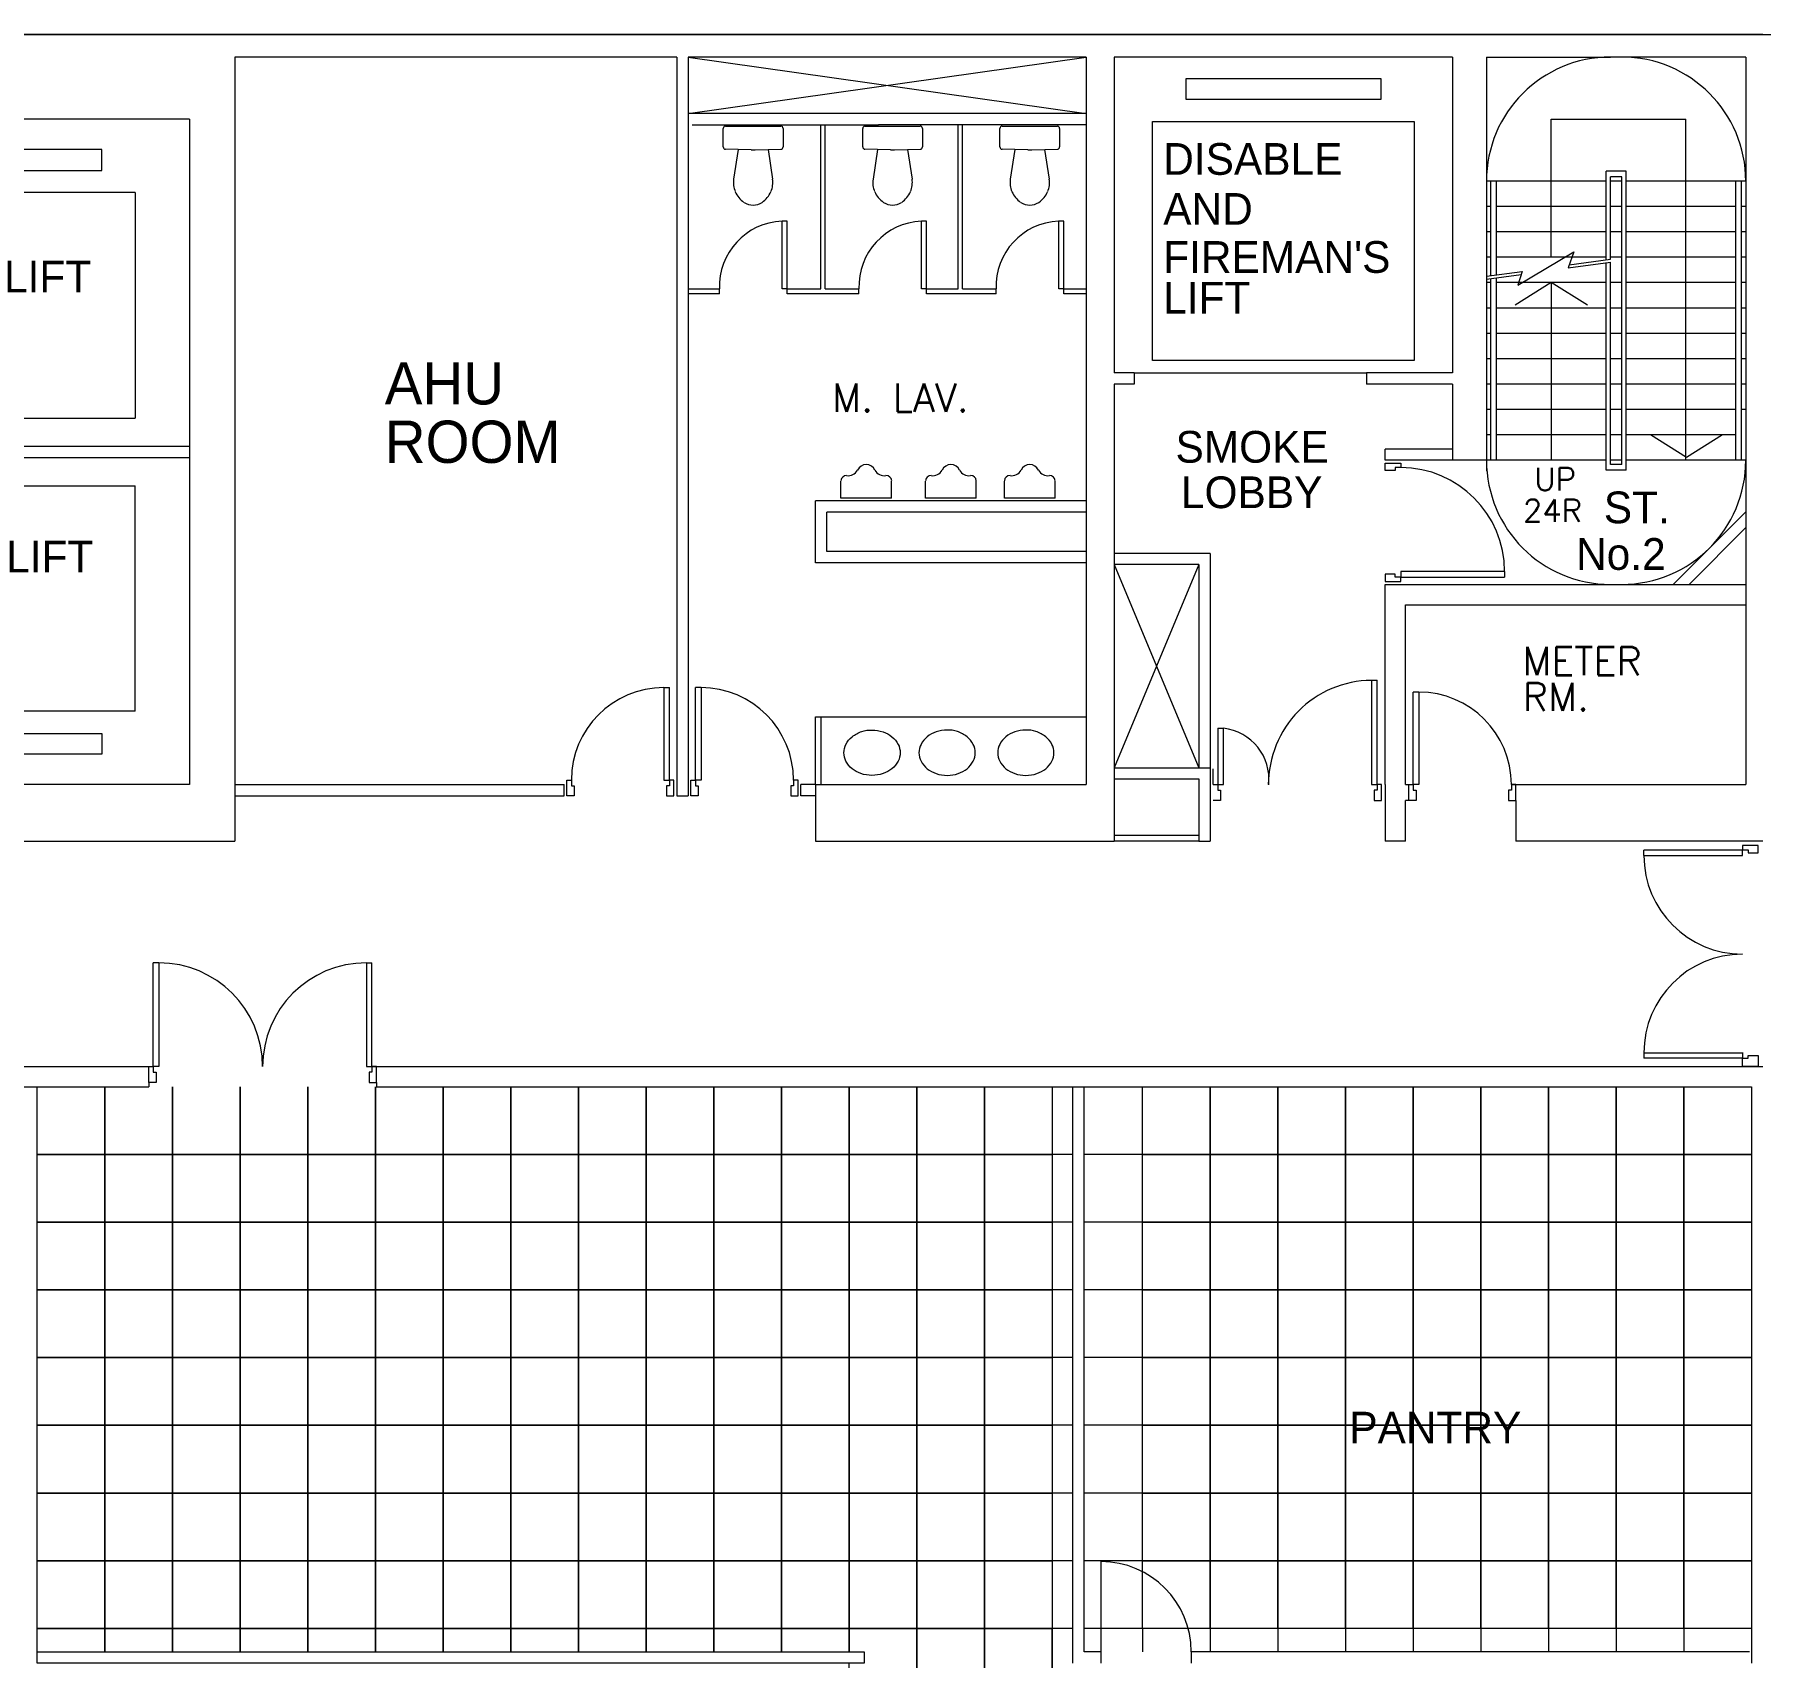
# Model space of a CAD drawing. Header units: millimetres. Extents: x 7453 to 109346, y -40506 to 46154.
# Drawn here: x 79883 to 95189, y 31538 to 45926 of the extents above; entities that cross this region are included whole.
import ezdxf
from ezdxf.enums import TextEntityAlignment as Align

# ---------------------------------------------------------------- set-up
doc = ezdxf.new("R2010")
doc.units = ezdxf.units.MM
doc.layers.add('ARCH', color=7, linetype='Continuous', lineweight=5)
doc.layers.add('Ceiling Grid', color=254, linetype='Continuous', lineweight=5)
doc.styles.add('20S', font='SIMPLEX.shx', dxfattribs={"height": 200})
doc.styles.add('25S', font='simplex', dxfattribs={"height": 250})

msp = doc.modelspace()

# ---------------------------------------------------------------- linework, layer by layer
at = {"layer": 'ARCH', "lineweight": 15}
for p, q in [((95209, 45926), (64346, 45926)), ((64346, 45926), (109346, 45926)), ((85579, 45726), (81659, 45726)), ((92070, 39136), (92040, 39136)), ((79908, 31488), (79908, 36596)), ((89091, 31488), (89091, 36596)), ((89191, 31588), (89191, 36596)), ((95109, 36596), (95109, 31488)), ((89342, 31488), (89342, 32388)), ((89342, 31588), (89191, 31588)), ((95091, 31588), (90142, 31588)), ((90142, 31588), (90142, 31588)), ((90142, 31588), (90142, 31488))]:
    msp.add_line(p, q, dxfattribs=at)
at = {"layer": 'ARCH', "linetype": 'ByBlock', "lineweight": 9}
for p, q in [((81659, 45726), (81659, 38776)), ((85579, 45726), (85579, 39176)), ((85679, 45726), (89209, 45226)), ((85679, 45226), (89209, 45726)), ((89209, 45726), (85679, 45726)), ((85679, 45726), (85679, 39176)), ((89209, 45726), (89209, 39276)), ((89459, 45726), (89459, 42926)), ((92459, 45726), (89459, 45726)), ((92459, 45726), (92459, 42926)), ((92759, 45726), (92759, 42056)), ((92759, 45726), (93859, 45726)), ((95059, 45726), (93859, 45726)), ((95059, 45726), (95059, 39276)), ((90096, 45535), (91822, 45535)), ((90096, 45350), (90096, 45535)), ((91822, 45535), (91822, 45350)), ((91822, 45350), (90096, 45350)), ((81259, 45176), (79159, 45176)), ((81259, 45176), (79159, 45176)), ((81259, 45176), (81259, 39276)), ((89209, 45226), (85679, 45226)), ((89799, 43036), (89799, 45154)), ((89799, 45154), (92119, 45154)), ((92119, 45154), (92119, 43036)), ((93334, 43951), (93334, 45176)), ((93334, 45176), (94528, 45176)), ((94528, 42151), (94528, 45176)), ((85714, 45126), (87369, 45126)), ((86856, 43671), (86856, 45126)), ((86896, 43671), (86896, 45126)), ((89209, 45126), (87369, 45126)), ((88073, 43671), (88073, 45126)), ((88113, 43671), (88113, 45126)), ((80480, 44906), (79574, 44906)), ((80480, 44721), (80480, 44906)), ((79574, 44721), (80480, 44721)), ((93821, 43929), (93821, 44714)), ((93997, 44714), (93821, 44714)), ((93997, 42063), (93997, 44714)), ((93821, 44626), (92759, 44626)), ((92797, 43787), (92797, 44626)), ((92847, 43794), (92847, 44626)), ((93859, 43934), (93859, 44664)), ((93959, 44664), (93859, 44664)), ((93959, 44626), (93859, 44626)), ((93959, 42113), (93959, 44664)), ((95059, 44626), (93997, 44626)), ((94971, 42151), (94971, 44626)), ((95021, 42151), (95021, 44626)), ((95059, 44626), (95059, 44626)), ((80777, 44526), (79277, 44526)), ((80777, 44526), (80777, 42526)), ((92797, 44401), (92759, 44401)), ((93821, 44401), (92847, 44401)), ((93959, 44401), (93859, 44401)), ((94971, 44401), (93997, 44401)), ((95059, 44401), (95021, 44401)), ((86513, 43671), (86513, 44271)), ((86558, 44271), (86513, 44271)), ((86558, 43671), (86558, 44271)), ((87749, 43671), (87749, 44271)), ((87794, 44271), (87749, 44271)), ((87794, 43671), (87794, 44271)), ((88966, 43671), (88966, 44271)), ((89011, 44271), (88966, 44271)), ((89011, 43671), (89011, 44271)), ((92797, 44176), (92759, 44176)), ((93821, 44176), (92847, 44176)), ((93959, 44176), (93859, 44176)), ((94971, 44176), (93997, 44176)), ((95059, 44176), (95021, 44176)), ((92797, 43951), (92759, 43951)), ((93821, 43951), (92847, 43951)), ((93037, 43705), (93533, 44000)), ((93533, 44000), (93485, 43857)), ((93494, 43883), (93859, 43934)), ((93959, 43951), (93859, 43951)), ((94971, 43951), (93997, 43951)), ((95059, 43951), (95021, 43951)), ((92759, 43782), (93077, 43826)), ((92759, 43756), (93068, 43799)), ((93077, 43826), (93037, 43705)), ((93485, 43857), (93859, 43909)), ((93821, 42063), (93821, 43903)), ((93859, 42113), (93859, 43909)), ((85679, 43671), (85958, 43671)), ((85958, 43626), (85679, 43626)), ((85958, 43626), (85958, 43671)), ((86558, 43671), (86513, 43671)), ((86558, 43671), (86856, 43671)), ((86558, 43626), (86558, 43671)), ((87194, 43626), (86558, 43626)), ((86896, 43671), (87194, 43671)), ((87194, 43626), (87194, 43671)), ((87794, 43671), (87749, 43671)), ((87794, 43671), (88073, 43671)), ((87794, 43626), (87794, 43671)), ((88411, 43626), (87794, 43626)), ((88113, 43671), (88411, 43671)), ((88411, 43626), (88411, 43671)), ((89011, 43671), (88966, 43671)), ((89011, 43671), (89209, 43671)), ((89011, 43626), (89011, 43671)), ((89209, 43626), (89011, 43626)), ((92797, 43726), (92759, 43726)), ((92797, 42151), (92797, 43762)), ((92847, 42151), (92847, 43768)), ((93821, 43726), (92847, 43726)), ((93334, 43726), (93334, 42151)), ((93959, 43726), (93859, 43726)), ((94971, 43726), (93997, 43726)), ((95059, 43726), (95021, 43726)), ((92797, 43501), (92759, 43501)), ((93821, 43501), (92847, 43501)), ((93959, 43501), (93859, 43501)), ((94971, 43501), (93997, 43501)), ((95059, 43501), (95021, 43501)), ((92797, 43276), (92759, 43276)), ((93821, 43276), (92847, 43276)), ((93959, 43276), (93859, 43276)), ((94971, 43276), (93997, 43276)), ((95059, 43276), (95021, 43276)), ((92119, 43036), (89799, 43036)), ((92797, 43051), (92759, 43051)), ((93821, 43051), (92847, 43051)), ((93959, 43051), (93859, 43051)), ((94971, 43051), (93997, 43051)), ((95059, 43051), (95021, 43051)), ((89634, 42926), (89459, 42926)), ((89634, 42926), (91694, 42926)), ((89634, 42926), (89634, 42826)), ((92459, 42926), (91694, 42926)), ((91694, 42926), (91694, 42826)), ((89459, 42826), (89459, 38776)), ((89634, 42826), (89459, 42826)), ((92459, 42826), (91694, 42826)), ((92459, 42826), (92459, 42151)), ((92797, 42826), (92759, 42826)), ((93821, 42826), (92847, 42826)), ((93959, 42826), (93859, 42826)), ((94971, 42826), (93997, 42826)), ((95059, 42826), (95021, 42826)), ((92797, 42601), (92759, 42601)), ((93821, 42601), (92847, 42601)), ((93959, 42601), (93859, 42601)), ((94971, 42601), (93997, 42601)), ((95059, 42601), (95021, 42601)), ((79277, 42526), (80777, 42526)), ((79159, 42276), (81259, 42276)), ((92459, 42251), (91860, 42251)), ((91860, 42151), (91860, 42251)), ((92797, 42376), (92759, 42376)), ((93821, 42376), (92847, 42376)), ((93959, 42376), (93859, 42376)), ((94971, 42376), (93997, 42376)), ((79159, 42176), (81259, 42176)), ((81259, 42176), (81259, 39476)), ((92459, 42151), (91860, 42151)), ((92759, 42151), (92459, 42151)), ((93821, 42151), (92759, 42151)), ((93959, 42151), (93859, 42151)), ((93959, 42113), (93859, 42113)), ((95059, 42151), (93997, 42151)), ((93997, 42063), (93821, 42063)), ((79277, 41926), (80777, 41926)), ((80777, 39926), (80777, 41926)), ((89209, 41792), (86809, 41792)), ((86809, 41242), (86809, 41792)), ((89209, 41692), (86909, 41692)), ((86909, 41342), (86909, 41692)), ((94415, 41051), (95059, 41695)), ((94556, 41051), (95059, 41554)), ((89209, 41342), (86909, 41342)), ((89209, 41242), (86809, 41242)), ((90309, 41326), (89459, 41326)), ((89459, 41226), (90209, 39426)), ((90209, 41226), (89459, 39426)), ((90209, 41226), (89459, 41226)), ((90209, 41226), (90209, 39426)), ((90309, 41326), (90309, 39226)), ((91860, 41051), (95059, 41051)), ((91860, 40871), (91860, 41051)), ((91860, 39276), (91860, 40871)), ((92040, 40871), (95059, 40871)), ((92040, 39276), (92040, 40871)), ((91739, 40201), (91739, 39276)), ((91739, 40201), (91789, 40201)), ((91789, 39276), (91789, 40201)), ((80777, 39926), (79277, 39926)), ((86809, 39876), (89209, 39876)), ((86809, 39276), (86809, 39876)), ((86859, 39276), (86859, 39876)), ((79574, 39730), (80480, 39730)), ((80480, 39730), (80480, 39545)), ((90377, 39776), (90377, 39276)), ((90377, 39776), (90427, 39776)), ((90427, 39276), (90427, 39776)), ((80480, 39545), (79574, 39545)), ((89459, 39426), (90309, 39426)), ((90337, 39276), (90337, 39416)), ((81259, 39276), (79159, 39276)), ((81659, 39276), (83909, 39276)), ((83909, 39276), (84579, 39276)), ((84579, 39176), (84579, 39276)), ((86809, 39276), (86679, 39276)), ((86679, 39176), (86679, 39276)), ((86809, 39276), (89209, 39276)), ((86809, 39276), (86809, 38776)), ((89459, 39326), (90209, 39326)), ((90209, 39326), (90209, 38776)), ((90309, 39326), (90309, 38776)), ((90337, 39276), (90377, 39276)), ((90377, 39276), (90427, 39276)), ((90377, 39276), (90377, 39226)), ((90377, 39226), (90402, 39226)), ((90402, 39226), (90402, 39136)), ((91739, 39276), (91789, 39276)), ((91764, 39226), (91764, 39136)), ((91789, 39226), (91764, 39226)), ((91829, 39276), (91789, 39276)), ((91789, 39276), (91789, 39226)), ((91829, 39136), (91829, 39276)), ((91860, 39276), (91860, 38926)), ((91860, 39276), (91860, 38776)), ((92040, 39276), (92110, 39276)), ((92040, 39276), (92090, 39276)), ((92980, 39276), (95059, 39276)), ((81659, 39176), (84579, 39176)), ((85579, 39176), (85679, 39176)), ((86809, 39176), (86679, 39176)), ((90402, 39136), (90337, 39136)), ((91764, 39136), (91829, 39136)), ((92040, 38776), (92040, 39136)), ((93020, 39136), (93020, 38776)), ((79009, 38776), (81659, 38776)), ((86809, 38776), (89459, 38776)), ((90209, 38826), (89459, 38826)), ((90209, 38776), (89459, 38776)), ((90209, 38776), (90309, 38776)), ((92040, 38776), (91860, 38776)), ((95209, 38776), (93020, 38776)), ((95029, 38737), (95029, 38697)), ((95169, 38737), (95029, 38737)), ((95044, 38737), (95044, 38737)), ((95169, 38672), (95169, 38737)), ((95029, 38694), (94155, 38694)), ((94155, 38647), (94155, 38694)), ((94155, 38647), (95029, 38647)), ((95029, 38697), (95079, 38697)), ((95029, 38647), (95029, 38697)), ((95079, 38697), (95079, 38672)), ((95079, 38672), (95169, 38672)), ((80936, 36776), (80936, 37696)), ((80986, 37696), (80936, 37696)), ((80986, 37696), (80986, 36776)), ((82826, 37696), (82826, 36776)), ((82826, 37696), (82876, 37696)), ((82876, 36776), (82876, 37696)), ((94155, 36899), (95029, 36899)), ((94155, 36899), (94155, 36851)), ((95029, 36901), (95029, 36851)), ((75535, 36776), (80936, 36776)), ((80896, 36776), (80936, 36776)), ((80896, 36636), (80896, 36776)), ((80896, 36761), (80896, 36761)), ((80936, 36776), (80936, 36726)), ((80986, 36776), (80936, 36776)), ((82826, 36776), (82876, 36776)), ((82876, 36776), (95209, 36776)), ((82916, 36776), (82876, 36776)), ((82876, 36776), (82876, 36726)), ((82916, 36636), (82916, 36776)), ((82916, 36761), (82916, 36761)), ((95029, 36851), (94155, 36851)), ((95029, 36776), (95029, 36851)), ((95029, 36851), (95079, 36851)), ((95169, 36776), (95029, 36776)), ((95044, 36776), (95044, 36776)), ((95079, 36851), (95079, 36876)), ((95079, 36876), (95169, 36876)), ((95169, 36876), (95169, 36776)), ((95169, 36776), (95209, 36776)), ((75575, 36596), (80896, 36596)), ((80961, 36636), (80896, 36636)), ((80896, 36636), (80896, 36596)), ((80936, 36726), (80961, 36726)), ((80961, 36726), (80961, 36636)), ((82876, 36726), (82851, 36726)), ((82851, 36726), (82851, 36636)), ((82851, 36636), (82916, 36636)), ((82916, 36636), (82916, 36596)), ((82916, 36596), (95109, 36596))]:
    msp.add_line(p, q, dxfattribs=at)
at = {"layer": 'ARCH', "lineweight": 9}
for p, q in [((85991, 44929), (85991, 45094)), ((86011, 45114), (86501, 45114)), ((86521, 45094), (86521, 44929)), ((87228, 44929), (87228, 45094)), ((87248, 45114), (87738, 45114)), ((87758, 45094), (87758, 44929)), ((88444, 44929), (88444, 45094)), ((88464, 45114), (88954, 45114)), ((88974, 45094), (88974, 44929)), ((86238, 44904), (86010, 44909)), ((86124, 44907), (86083, 44644)), ((86274, 44904), (86501, 44909)), ((86388, 44907), (86429, 44644)), ((87475, 44904), (87247, 44909)), ((87360, 44907), (87320, 44644)), ((87510, 44904), (87738, 44909)), ((87625, 44907), (87665, 44644)), ((88691, 44904), (88464, 44909)), ((88577, 44907), (88536, 44644)), ((88727, 44904), (88955, 44909)), ((88841, 44907), (88882, 44644)), ((93334, 43726), (93015, 43525)), ((93654, 43525), (93334, 43726)), ((94213, 42380), (94532, 42180)), ((94532, 42180), (94852, 42380)), ((91860, 42061), (91860, 42126)), ((91860, 42126), (92000, 42126)), ((92000, 42126), (92000, 42086)), ((87035, 41816), (87035, 41966)), ((87484, 41816), (87484, 41966)), ((87785, 41816), (87785, 41966)), ((88234, 41816), (88234, 41966)), ((88485, 41816), (88485, 41966)), ((88934, 41816), (88934, 41966)), ((91950, 42061), (91860, 42061)), ((91950, 42086), (91950, 42061)), ((92000, 42086), (91950, 42086)), ((87484, 41816), (87035, 41816)), ((88234, 41816), (87785, 41816)), ((88934, 41816), (88485, 41816)), ((91860, 41141), (91860, 41076)), ((91950, 41141), (91860, 41141)), ((91860, 41076), (92000, 41076)), ((91950, 41116), (91950, 41141)), ((92000, 41116), (91950, 41116)), ((92000, 41166), (92000, 41116)), ((92920, 41166), (92000, 41166)), ((92000, 41116), (92920, 41116)), ((92000, 41076), (92000, 41116)), ((92920, 41166), (92920, 41116)), ((85464, 40136), (85464, 39316)), ((85464, 40136), (85514, 40136)), ((85514, 39316), (85514, 40136)), ((85744, 39316), (85744, 40136)), ((85794, 40136), (85744, 40136)), ((85794, 40136), (85794, 39316)), ((92110, 39276), (92110, 40096)), ((92160, 40096), (92110, 40096)), ((92160, 40096), (92160, 39276)), ((84604, 39176), (84604, 39316)), ((84604, 39316), (84644, 39316)), ((84644, 39316), (84644, 39266)), ((84644, 39266), (84669, 39266)), ((84669, 39266), (84669, 39176)), ((85464, 39316), (85514, 39316)), ((85514, 39266), (85489, 39266)), ((85489, 39266), (85489, 39176)), ((85554, 39316), (85514, 39316)), ((85514, 39316), (85514, 39266)), ((85554, 39176), (85554, 39316)), ((85704, 39316), (85744, 39316)), ((85704, 39176), (85704, 39316)), ((85744, 39316), (85744, 39266)), ((85794, 39316), (85744, 39316)), ((85744, 39266), (85769, 39266)), ((85769, 39266), (85769, 39176)), ((86614, 39266), (86589, 39266)), ((86589, 39266), (86589, 39176)), ((86654, 39316), (86614, 39316)), ((86614, 39316), (86614, 39266)), ((86654, 39176), (86654, 39316)), ((92070, 39276), (92110, 39276)), ((92070, 39136), (92070, 39276)), ((92110, 39276), (92110, 39226)), ((92160, 39276), (92110, 39276)), ((92110, 39226), (92135, 39226)), ((92135, 39226), (92135, 39136)), ((92980, 39226), (92955, 39226)), ((92955, 39226), (92955, 39136)), ((93020, 39276), (92980, 39276)), ((92980, 39276), (92980, 39226)), ((93020, 39136), (93020, 39276)), ((84669, 39176), (84604, 39176)), ((85489, 39176), (85554, 39176)), ((85769, 39176), (85704, 39176)), ((86589, 39176), (86654, 39176)), ((92135, 39136), (92070, 39136)), ((92955, 39136), (93020, 39136))]:
    msp.add_line(p, q, dxfattribs=at)
at = {"layer": 'ARCH', "linetype": 'Continuous', "lineweight": 9}
for points in [[(87061, 39559, -0.119639), (87079, 39633, -0.104884), (87134, 39700, -0.089094), (87220, 39747, -0.096836), (87310, 39759, -0.080438), (87408, 39743, -0.089094), (87487, 39700, -0.104884), (87542, 39633, -0.119639), (87560, 39559, -0.119639), (87542, 39484, -0.104884), (87487, 39417, -0.089094), (87408, 39374, -0.080438), (87310, 39358, -0.080438), (87212, 39374, -0.089094), (87134, 39417, -0.104884), (87079, 39484, -0.119639)], [(88226, 39559, 0.119639), (88208, 39633, 0.104884), (88153, 39700, 0.089094), (88067, 39747, 0.096836), (87977, 39759, 0.080438), (87879, 39743, 0.089094), (87800, 39700, 0.104884), (87745, 39633, 0.119639), (87727, 39559, 0.119639), (87745, 39484, 0.104884), (87800, 39417, 0.089094), (87879, 39374, 0.080438), (87977, 39358, 0.080438), (88075, 39374, 0.089094), (88153, 39417, 0.104884), (88208, 39484, 0.119639)], [(88924, 39559, 0.119639), (88906, 39633, 0.104884), (88851, 39700, 0.089094), (88764, 39747, 0.096836), (88674, 39759, 0.080438), (88576, 39743, 0.089094), (88498, 39700, 0.104884), (88443, 39633, 0.119639), (88425, 39559, 0.119639), (88443, 39484, 0.104884), (88498, 39417, 0.089094), (88576, 39374, 0.080438), (88674, 39358, 0.080438), (88772, 39374, 0.089094), (88851, 39417, 0.104884), (88906, 39484, 0.119639)]]:
    msp.add_lwpolyline(points, format="xyb", close=True, dxfattribs=at)
at = {"layer": 'ARCH', "lineweight": 15}
msp.add_lwpolyline([(79908, 31588), (87240, 31588), (87240, 31488), (79908, 31488)], close=True, dxfattribs=at)
at = {"layer": 'ARCH', "linetype": 'ByBlock', "lineweight": 9}
for centre, radius, start, end in [((93859, 44626), 1100, 90, 180), ((93959, 44626), 1100, 0, 90), ((86535, 43693), 578, 92.2312, 182.2312), ((87772, 43693), 578, 92.2312, 182.2312), ((88988, 43693), 578, 92.2312, 182.2312), ((93859, 42151), 1100, 180, 270), ((93959, 42151), 1100, 270, 0), ((91744, 39283), 917, 90.3403, 180.4706), ((90377, 39326), 453, 353.6598, 83.6598), ((95029, 38647), 874, 180, 270), ((80986, 36776), 920, 0, 90), ((82826, 36776), 920, 90, 180), ((95029, 36899), 874, 90, 180)]:
    msp.add_arc(centre, radius, start, end, dxfattribs=at)
at = {"layer": 'ARCH', "lineweight": 9}
for centre, radius, start, end in [((86011, 45094), 20, 90, 180), ((86501, 45094), 20, 0, 90), ((87248, 45094), 20, 90, 180), ((87738, 45094), 20, 0, 90), ((88464, 45094), 20, 90, 180), ((88954, 45094), 20, 0, 90), ((86011, 44929), 20, 180, 268.7241), ((86256, 45704), 800, 268.7241, 271.2759), ((86501, 44929), 20, 271.2759, 0), ((87248, 44929), 20, 180, 268.7241), ((87493, 45704), 800, 268.7241, 271.2759), ((87738, 44929), 20, 271.2759, 0), ((88464, 44929), 20, 180, 268.7241), ((88709, 45704), 800, 268.7241, 271.2759), ((88954, 44929), 20, 271.2759, 0), ((86281, 44613), 200, 171.1648, 203.6716), ((86231, 44613), 200, 336.3284, 8.8352), ((87517, 44613), 200, 171.1648, 203.6716), ((87468, 44613), 200, 336.3284, 8.8352), ((88734, 44613), 200, 171.1648, 203.6716), ((88685, 44613), 200, 336.3284, 8.8352), ((86304, 44623), 226, 203.6716, 234.991), ((86256, 44564), 150, 237.7003, 302.2997), ((86207, 44623), 226, 305.009, 336.3284), ((87541, 44623), 226, 203.6716, 234.991), ((87493, 44564), 150, 237.7003, 302.2997), ((87444, 44623), 226, 305.009, 336.3284), ((88758, 44623), 226, 203.6716, 234.991), ((88709, 44564), 150, 237.7003, 302.2997), ((88661, 44623), 226, 305.009, 336.3284), ((87262, 42028), 87, 91.5462, 155.8097), ((87257, 42028), 87, 24.1903, 88.4538), ((88012, 42028), 87, 91.5462, 155.8097), ((88007, 42028), 87, 24.1903, 88.4538), ((88712, 42028), 87, 91.5462, 155.8097), ((88707, 42028), 87, 24.1903, 88.4538), ((87083, 41966), 49.3, 88.0635, 174.9796), ((87098, 42111), 96.8, 261.8449, 330.168), ((87420, 42111), 96.8, 209.832, 278.1551), ((87436, 41966), 49.3, 5.0204, 91.9365), ((87833, 41966), 49.3, 88.0635, 174.9796), ((87848, 42111), 96.8, 261.8449, 330.168), ((88170, 42111), 96.8, 209.832, 278.1551), ((88186, 41966), 49.3, 5.0204, 91.9365), ((88533, 41966), 49.3, 88.0635, 174.9796), ((88548, 42111), 96.8, 261.8449, 330.168), ((88870, 42111), 96.8, 209.832, 278.1551), ((88886, 41966), 49.3, 5.0204, 91.9365), ((92000, 41166), 920, 0, 90), ((85464, 39316), 820, 90, 180), ((85794, 39316), 820, 0, 90), ((92160, 39276), 820, 0, 90)]:
    msp.add_arc(centre, radius, start, end, dxfattribs=at)
at = {"layer": 'ARCH', "lineweight": 15}
msp.add_arc((89342, 31588), 800, 0, 90, dxfattribs=at)
at = {"layer": 'Ceiling Grid', "lineweight": 15}
for p, q in [((80508, 36596), (80508, 35996)), ((80508, 35996), (80508, 36596)), ((81108, 35996), (81108, 36596)), ((81108, 36596), (81108, 35996)), ((81708, 35996), (81708, 36596)), ((81708, 36596), (81708, 35996)), ((82308, 35996), (82308, 36596)), ((82308, 36596), (82308, 35996)), ((82908, 35996), (82908, 36596)), ((82908, 36596), (82908, 35996)), ((83508, 35996), (83508, 36596)), ((83508, 36596), (83508, 35996)), ((84108, 35996), (84108, 36596)), ((84108, 36596), (84108, 35996)), ((84708, 35996), (84708, 36596)), ((84708, 36596), (84708, 35996)), ((85308, 35996), (85308, 36596)), ((85308, 36596), (85308, 35996)), ((85908, 35996), (85908, 36596)), ((85908, 36596), (85908, 35996)), ((86508, 35996), (86508, 36596)), ((86508, 36596), (86508, 35996)), ((87108, 35996), (87108, 36596)), ((87108, 36596), (87108, 35996)), ((87708, 35996), (87708, 36596)), ((87708, 36596), (87708, 35996)), ((88308, 35996), (88308, 36596)), ((88308, 36596), (88308, 35996)), ((88908, 36596), (88908, 35996)), ((89709, 35996), (89709, 36596)), ((90309, 35996), (90309, 36596)), ((90309, 36596), (90309, 35996)), ((90909, 35996), (90909, 36596)), ((90909, 36596), (90909, 35996)), ((91509, 35996), (91509, 36596)), ((91509, 36596), (91509, 35996)), ((92109, 35996), (92109, 36596)), ((92109, 36596), (92109, 35996)), ((92709, 35996), (92709, 36596)), ((92709, 36596), (92709, 35996)), ((93309, 35996), (93309, 36596)), ((93309, 36596), (93309, 35996)), ((93909, 35996), (93909, 36596)), ((93909, 36596), (93909, 35996)), ((94509, 35996), (94509, 36596)), ((94509, 36596), (94509, 35996)), ((79908, 35996), (80508, 35996)), ((80508, 35996), (79908, 35996)), ((80508, 35996), (80508, 35396)), ((81108, 35996), (80508, 35996)), ((81708, 35996), (81108, 35996)), ((82308, 35996), (81708, 35996)), ((82908, 35996), (82308, 35996)), ((83508, 35996), (82908, 35996)), ((84108, 35996), (83508, 35996)), ((84708, 35996), (84108, 35996)), ((85308, 35996), (84708, 35996)), ((85908, 35996), (85308, 35996)), ((86508, 35996), (85908, 35996)), ((87108, 35996), (86508, 35996)), ((87708, 35996), (87108, 35996)), ((88308, 35996), (87708, 35996)), ((88908, 35996), (88308, 35996)), ((89091, 35996), (88908, 35996)), ((89091, 35996), (89091, 35996)), ((89709, 35996), (89191, 35996)), ((90309, 35996), (89709, 35996)), ((90909, 35996), (90309, 35996)), ((91509, 35996), (90909, 35996)), ((92109, 35996), (91509, 35996)), ((92709, 35996), (92109, 35996)), ((93309, 35996), (92709, 35996)), ((93909, 35996), (93309, 35996)), ((94509, 35996), (93909, 35996)), ((94509, 35996), (95109, 35996)), ((94509, 35396), (94509, 35996)), ((95109, 35996), (94509, 35996)), ((79908, 35396), (80508, 35396)), ((80508, 35396), (79908, 35396)), ((80508, 35396), (80508, 34796)), ((89091, 35396), (88908, 35396)), ((89091, 35396), (89091, 35396)), ((89709, 35396), (89191, 35396)), ((94509, 35396), (95109, 35396)), ((94509, 34796), (94509, 35396)), ((95109, 35396), (94509, 35396)), ((79908, 34796), (80508, 34796)), ((80508, 34796), (79908, 34796)), ((80508, 34796), (80508, 34196)), ((89091, 34796), (88908, 34796)), ((89091, 34796), (89091, 34796)), ((89709, 34796), (89191, 34796)), ((94509, 34796), (95109, 34796)), ((94509, 34196), (94509, 34796)), ((95109, 34796), (94509, 34796)), ((79908, 34196), (80508, 34196)), ((80508, 34196), (79908, 34196)), ((80508, 34196), (80508, 33596)), ((89091, 34196), (88908, 34196)), ((89091, 34196), (89091, 34196)), ((89709, 34196), (89191, 34196)), ((94509, 34196), (95109, 34196)), ((94509, 33596), (94509, 34196)), ((95109, 34196), (94509, 34196)), ((79908, 33596), (80508, 33596)), ((80508, 33596), (79908, 33596)), ((80508, 33596), (80508, 32996)), ((89091, 33596), (88908, 33596)), ((89091, 33596), (89091, 33596)), ((89709, 33596), (89191, 33596)), ((94509, 33596), (95109, 33596)), ((94509, 32996), (94509, 33596)), ((95109, 33596), (94509, 33596)), ((79908, 32996), (80508, 32996)), ((80508, 32996), (79908, 32996)), ((80508, 32996), (80508, 32396)), ((89091, 32996), (88908, 32996)), ((89091, 32996), (89091, 32996)), ((89709, 32996), (89191, 32996)), ((94509, 32996), (95109, 32996)), ((94509, 32396), (94509, 32996)), ((95109, 32996), (94509, 32996)), ((79908, 32396), (80508, 32396)), ((80508, 32396), (79908, 32396)), ((80508, 32396), (80508, 31796)), ((89091, 32396), (88908, 32396)), ((89091, 32396), (89091, 32396)), ((89709, 32396), (89191, 32396)), ((94509, 32396), (95109, 32396)), ((94509, 31796), (94509, 32396)), ((95109, 32396), (94509, 32396)), ((79908, 31796), (80508, 31796)), ((80508, 31796), (79908, 31796)), ((80508, 31796), (80508, 31588)), ((80508, 31796), (81108, 31796)), ((80508, 31588), (80508, 31796)), ((81108, 31796), (81108, 31588)), ((81108, 31796), (81708, 31796)), ((81108, 31588), (81108, 31796)), ((81708, 31796), (81708, 31588)), ((81708, 31796), (82308, 31796)), ((81708, 31588), (81708, 31796)), ((82308, 31796), (82308, 31588)), ((82308, 31796), (82908, 31796)), ((82308, 31588), (82308, 31796)), ((82908, 31796), (82908, 31588)), ((82908, 31796), (83508, 31796)), ((82908, 31588), (82908, 31796)), ((83508, 31796), (83508, 31588)), ((83508, 31796), (84108, 31796)), ((83508, 31588), (83508, 31796)), ((84108, 31796), (84108, 31588)), ((84108, 31796), (84708, 31796)), ((84108, 31588), (84108, 31796)), ((84708, 31796), (84708, 31588)), ((88908, 31196), (88908, 31796)), ((89091, 31796), (88908, 31796)), ((89091, 31796), (89091, 31796)), ((89709, 31796), (89191, 31796)), ((89709, 31796), (89709, 31588)), ((90309, 31796), (90309, 31588)), ((90909, 31796), (90909, 31588)), ((91509, 31796), (91509, 31588)), ((92109, 31796), (92109, 31588)), ((92709, 31796), (92709, 31588)), ((93309, 31796), (93309, 31588)), ((93909, 31796), (93909, 31588)), ((94509, 31796), (94509, 31588)), ((95109, 31796), (94509, 31796))]:
    msp.add_line(p, q, dxfattribs=at)
for points in [[(80508, 35996), (81108, 35996), (81108, 35396), (80508, 35396)], [(81108, 35996), (81708, 35996), (81708, 35396), (81108, 35396)], [(81708, 35996), (82308, 35996), (82308, 35396), (81708, 35396)], [(82308, 35996), (82908, 35996), (82908, 35396), (82308, 35396)], [(82908, 35996), (83508, 35996), (83508, 35396), (82908, 35396)], [(83508, 35996), (84108, 35996), (84108, 35396), (83508, 35396)], [(84108, 35996), (84708, 35996), (84708, 35396), (84108, 35396)], [(84708, 35996), (85308, 35996), (85308, 35396), (84708, 35396)], [(85308, 35996), (85908, 35996), (85908, 35396), (85308, 35396)], [(85908, 35996), (86508, 35996), (86508, 35396), (85908, 35396)], [(86508, 35996), (87108, 35996), (87108, 35396), (86508, 35396)], [(87108, 35996), (87708, 35996), (87708, 35396), (87108, 35396)], [(87708, 35996), (88308, 35996), (88308, 35396), (87708, 35396)], [(88308, 35996), (88908, 35996), (88908, 35396), (88308, 35396)], [(89709, 35996), (90309, 35996), (90309, 35396), (89709, 35396)], [(90309, 35996), (90909, 35996), (90909, 35396), (90309, 35396)], [(90909, 35996), (91509, 35996), (91509, 35396), (90909, 35396)], [(91509, 35996), (92109, 35996), (92109, 35396), (91509, 35396)], [(92109, 35996), (92709, 35996), (92709, 35396), (92109, 35396)], [(92709, 35996), (93309, 35996), (93309, 35396), (92709, 35396)], [(93309, 35996), (93909, 35996), (93909, 35396), (93309, 35396)], [(93909, 35996), (94509, 35996), (94509, 35396), (93909, 35396)], [(80508, 35396), (81108, 35396), (81108, 34796), (80508, 34796)], [(81108, 35396), (81708, 35396), (81708, 34796), (81108, 34796)], [(81708, 35396), (82308, 35396), (82308, 34796), (81708, 34796)], [(82308, 35396), (82908, 35396), (82908, 34796), (82308, 34796)], [(82908, 35396), (83508, 35396), (83508, 34796), (82908, 34796)], [(83508, 35396), (84108, 35396), (84108, 34796), (83508, 34796)], [(84108, 35396), (84708, 35396), (84708, 34796), (84108, 34796)], [(84708, 35396), (85308, 35396), (85308, 34796), (84708, 34796)], [(85308, 35396), (85908, 35396), (85908, 34796), (85308, 34796)], [(85908, 35396), (86508, 35396), (86508, 34796), (85908, 34796)], [(86508, 35396), (87108, 35396), (87108, 34796), (86508, 34796)], [(87108, 35396), (87708, 35396), (87708, 34796), (87108, 34796)], [(87708, 35396), (88308, 35396), (88308, 34796), (87708, 34796)], [(88308, 35396), (88908, 35396), (88908, 34796), (88308, 34796)], [(89709, 35396), (90309, 35396), (90309, 34796), (89709, 34796)], [(90309, 35396), (90909, 35396), (90909, 34796), (90309, 34796)], [(90909, 35396), (91509, 35396), (91509, 34796), (90909, 34796)], [(91509, 35396), (92109, 35396), (92109, 34796), (91509, 34796)], [(92109, 35396), (92709, 35396), (92709, 34796), (92109, 34796)], [(92709, 35396), (93309, 35396), (93309, 34796), (92709, 34796)], [(93309, 35396), (93909, 35396), (93909, 34796), (93309, 34796)], [(93909, 35396), (94509, 35396), (94509, 34796), (93909, 34796)], [(80508, 34796), (81108, 34796), (81108, 34196), (80508, 34196)], [(81108, 34796), (81708, 34796), (81708, 34196), (81108, 34196)], [(81708, 34796), (82308, 34796), (82308, 34196), (81708, 34196)], [(82308, 34796), (82908, 34796), (82908, 34196), (82308, 34196)], [(82908, 34796), (83508, 34796), (83508, 34196), (82908, 34196)], [(83508, 34796), (84108, 34796), (84108, 34196), (83508, 34196)], [(84108, 34796), (84708, 34796), (84708, 34196), (84108, 34196)], [(84708, 34796), (85308, 34796), (85308, 34196), (84708, 34196)], [(85308, 34796), (85908, 34796), (85908, 34196), (85308, 34196)], [(85908, 34796), (86508, 34796), (86508, 34196), (85908, 34196)], [(86508, 34796), (87108, 34796), (87108, 34196), (86508, 34196)], [(87108, 34796), (87708, 34796), (87708, 34196), (87108, 34196)], [(87708, 34796), (88308, 34796), (88308, 34196), (87708, 34196)], [(88308, 34796), (88908, 34796), (88908, 34196), (88308, 34196)], [(89709, 34796), (90309, 34796), (90309, 34196), (89709, 34196)], [(90309, 34796), (90909, 34796), (90909, 34196), (90309, 34196)], [(90909, 34796), (91509, 34796), (91509, 34196), (90909, 34196)], [(91509, 34796), (92109, 34796), (92109, 34196), (91509, 34196)], [(92109, 34796), (92709, 34796), (92709, 34196), (92109, 34196)], [(92709, 34796), (93309, 34796), (93309, 34196), (92709, 34196)], [(93309, 34796), (93909, 34796), (93909, 34196), (93309, 34196)], [(93909, 34796), (94509, 34796), (94509, 34196), (93909, 34196)], [(80508, 34196), (81108, 34196), (81108, 33596), (80508, 33596)], [(81108, 34196), (81708, 34196), (81708, 33596), (81108, 33596)], [(81708, 34196), (82308, 34196), (82308, 33596), (81708, 33596)], [(82308, 34196), (82908, 34196), (82908, 33596), (82308, 33596)], [(82908, 34196), (83508, 34196), (83508, 33596), (82908, 33596)], [(83508, 34196), (84108, 34196), (84108, 33596), (83508, 33596)], [(84108, 34196), (84708, 34196), (84708, 33596), (84108, 33596)], [(84708, 34196), (85308, 34196), (85308, 33596), (84708, 33596)], [(85308, 34196), (85908, 34196), (85908, 33596), (85308, 33596)], [(85908, 34196), (86508, 34196), (86508, 33596), (85908, 33596)], [(86508, 34196), (87108, 34196), (87108, 33596), (86508, 33596)], [(87108, 34196), (87708, 34196), (87708, 33596), (87108, 33596)], [(87708, 34196), (88308, 34196), (88308, 33596), (87708, 33596)], [(88308, 34196), (88908, 34196), (88908, 33596), (88308, 33596)], [(89709, 34196), (90309, 34196), (90309, 33596), (89709, 33596)], [(90309, 34196), (90909, 34196), (90909, 33596), (90309, 33596)], [(90909, 34196), (91509, 34196), (91509, 33596), (90909, 33596)], [(91509, 34196), (92109, 34196), (92109, 33596), (91509, 33596)], [(92109, 34196), (92709, 34196), (92709, 33596), (92109, 33596)], [(92709, 34196), (93309, 34196), (93309, 33596), (92709, 33596)], [(93309, 34196), (93909, 34196), (93909, 33596), (93309, 33596)], [(93909, 34196), (94509, 34196), (94509, 33596), (93909, 33596)], [(80508, 33596), (81108, 33596), (81108, 32996), (80508, 32996)], [(81108, 33596), (81708, 33596), (81708, 32996), (81108, 32996)], [(81708, 33596), (82308, 33596), (82308, 32996), (81708, 32996)], [(82308, 33596), (82908, 33596), (82908, 32996), (82308, 32996)], [(82908, 33596), (83508, 33596), (83508, 32996), (82908, 32996)], [(83508, 33596), (84108, 33596), (84108, 32996), (83508, 32996)], [(84108, 33596), (84708, 33596), (84708, 32996), (84108, 32996)], [(84708, 33596), (85308, 33596), (85308, 32996), (84708, 32996)], [(85308, 33596), (85908, 33596), (85908, 32996), (85308, 32996)], [(85908, 33596), (86508, 33596), (86508, 32996), (85908, 32996)], [(86508, 33596), (87108, 33596), (87108, 32996), (86508, 32996)], [(87108, 33596), (87708, 33596), (87708, 32996), (87108, 32996)], [(87708, 33596), (88308, 33596), (88308, 32996), (87708, 32996)], [(88308, 33596), (88908, 33596), (88908, 32996), (88308, 32996)], [(89709, 33596), (90309, 33596), (90309, 32996), (89709, 32996)], [(90309, 33596), (90909, 33596), (90909, 32996), (90309, 32996)], [(90909, 33596), (91509, 33596), (91509, 32996), (90909, 32996)], [(91509, 33596), (92109, 33596), (92109, 32996), (91509, 32996)], [(92109, 33596), (92709, 33596), (92709, 32996), (92109, 32996)], [(92709, 33596), (93309, 33596), (93309, 32996), (92709, 32996)], [(93309, 33596), (93909, 33596), (93909, 32996), (93309, 32996)], [(93909, 33596), (94509, 33596), (94509, 32996), (93909, 32996)], [(80508, 32996), (81108, 32996), (81108, 32396), (80508, 32396)], [(81108, 32996), (81708, 32996), (81708, 32396), (81108, 32396)], [(81708, 32996), (82308, 32996), (82308, 32396), (81708, 32396)], [(82308, 32996), (82908, 32996), (82908, 32396), (82308, 32396)], [(82908, 32996), (83508, 32996), (83508, 32396), (82908, 32396)], [(83508, 32996), (84108, 32996), (84108, 32396), (83508, 32396)], [(84108, 32996), (84708, 32996), (84708, 32396), (84108, 32396)], [(84708, 32996), (85308, 32996), (85308, 32396), (84708, 32396)], [(85308, 32996), (85908, 32996), (85908, 32396), (85308, 32396)], [(85908, 32996), (86508, 32996), (86508, 32396), (85908, 32396)], [(86508, 32996), (87108, 32996), (87108, 32396), (86508, 32396)], [(87108, 32996), (87708, 32996), (87708, 32396), (87108, 32396)], [(87708, 32996), (88308, 32996), (88308, 32396), (87708, 32396)], [(88308, 32996), (88908, 32996), (88908, 32396), (88308, 32396)], [(89709, 32996), (90309, 32996), (90309, 32396), (89709, 32396)], [(90309, 32996), (90909, 32996), (90909, 32396), (90309, 32396)], [(90909, 32996), (91509, 32996), (91509, 32396), (90909, 32396)], [(91509, 32996), (92109, 32996), (92109, 32396), (91509, 32396)], [(92109, 32996), (92709, 32996), (92709, 32396), (92109, 32396)], [(92709, 32996), (93309, 32996), (93309, 32396), (92709, 32396)], [(93309, 32996), (93909, 32996), (93909, 32396), (93309, 32396)], [(93909, 32996), (94509, 32996), (94509, 32396), (93909, 32396)], [(80508, 32396), (81108, 32396), (81108, 31796), (80508, 31796)], [(81108, 32396), (81708, 32396), (81708, 31796), (81108, 31796)], [(81708, 32396), (82308, 32396), (82308, 31796), (81708, 31796)], [(82308, 32396), (82908, 32396), (82908, 31796), (82308, 31796)], [(82908, 32396), (83508, 32396), (83508, 31796), (82908, 31796)], [(83508, 32396), (84108, 32396), (84108, 31796), (83508, 31796)], [(84108, 32396), (84708, 32396), (84708, 31796), (84108, 31796)], [(84708, 32396), (85308, 32396), (85308, 31796), (84708, 31796)], [(85308, 32396), (85908, 32396), (85908, 31796), (85308, 31796)], [(85908, 32396), (86508, 32396), (86508, 31796), (85908, 31796)], [(86508, 32396), (87108, 32396), (87108, 31796), (86508, 31796)], [(87108, 32396), (87708, 32396), (87708, 31796), (87108, 31796)], [(87708, 32396), (88308, 32396), (88308, 31796), (87708, 31796)], [(88308, 32396), (88908, 32396), (88908, 31796), (88308, 31796)], [(89709, 32396), (90309, 32396), (90309, 31796), (89709, 31796)], [(90309, 32396), (90909, 32396), (90909, 31796), (90309, 31796)], [(90909, 32396), (91509, 32396), (91509, 31796), (90909, 31796)], [(91509, 32396), (92109, 32396), (92109, 31796), (91509, 31796)], [(92109, 32396), (92709, 32396), (92709, 31796), (92109, 31796)], [(92709, 32396), (93309, 32396), (93309, 31796), (92709, 31796)], [(93309, 32396), (93909, 32396), (93909, 31796), (93309, 31796)], [(93909, 32396), (94509, 32396), (94509, 31796), (93909, 31796)], [(87708, 31796), (88308, 31796), (88308, 31196), (87708, 31196)], [(88308, 31796), (88908, 31796), (88908, 31196), (88308, 31196)]]:
    msp.add_lwpolyline(points, close=True, dxfattribs=at)
for points in [[(84708, 31588), (84708, 31796), (85308, 31796), (85308, 31588)], [(85308, 31588), (85308, 31796), (85908, 31796), (85908, 31588)], [(85908, 31588), (85908, 31796), (86508, 31796), (86508, 31588)], [(86508, 31588), (86508, 31796), (87108, 31796), (87108, 31588)], [(87108, 31588), (87108, 31796), (87708, 31796), (87708, 31196), (87108, 31196), (87108, 31488)]]:
    msp.add_lwpolyline(points, dxfattribs=at)

# ---------------------------------------------------------------- texts
at = {"layer": 'ARCH', "linetype": 'ByBlock', "lineweight": 9}
for s, height, p in [('DISABLE', 281.2, (89893, 44682)), ('AND', 281.2, (89893, 44239)), ("FIREMAN'S", 281.2, (89893, 43813)), ('LIFT', 281.2, (79613, 43639)), ('LIFT', 281.2, (89893, 43452)), ('AHU', 375, (82989, 42646)), ('ROOM', 375, (82989, 42128)), ('SMOKE', 281.2, (90002, 42130)), ('LOBBY', 281.2, (90050, 41727)), ('ST.', 281.2, (93800, 41593)), ('LIFT', 281.2, (79632, 41157)), ('No.2', 281.2, (93554, 41180)), ('PANTRY', 281.2, (91543, 33435))]:
    msp.add_text(s, height=height, dxfattribs=at).set_placement(p)
at = {"layer": 'ARCH', "linetype": 'ByBlock', "lineweight": 9, "style": '25S'}
msp.add_text('M. LAV.', height=250, dxfattribs=at).set_placement((87562, 42706), align=Align.MIDDLE)
at = {"layer": 'ARCH', "linetype": 'ByBlock', "lineweight": 9}
for s, height, style, p in [('UP', 200, '20S', (93184, 41884)), ('24R', 200, '20S', (93084, 41605)), ('METER', 250, '25S', (93076, 40246)), ('RM.', 250, '25S', (93079, 39929))]:
    msp.add_text(s, height=height, dxfattribs=dict(at, style=style)).set_placement(p)

doc.saveas('drawing.dxf')
